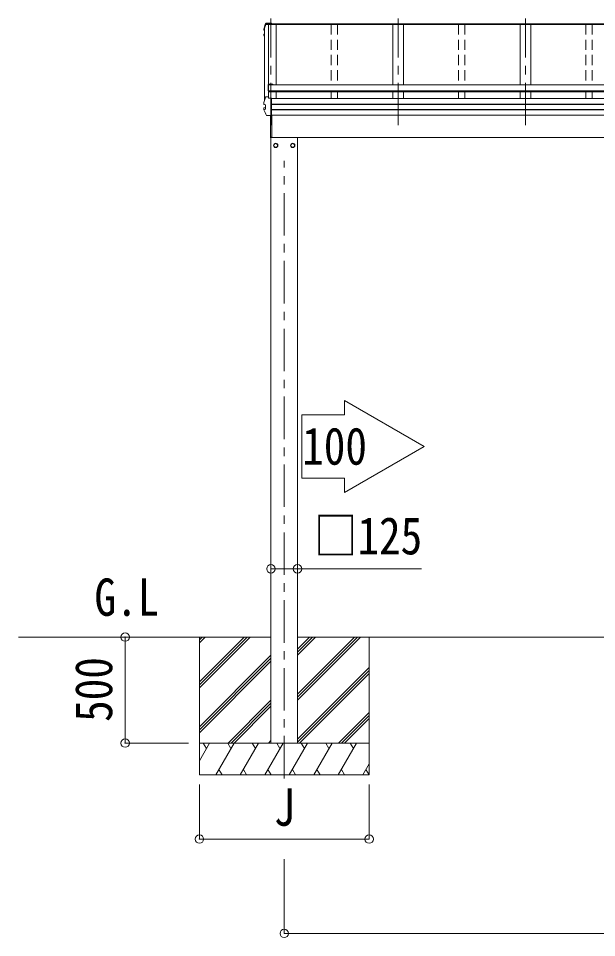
# Model space of a CAD drawing. Units: millimetres, scale not verified. Extents: x -11243 to 60313, y -7760 to 7760.
# Drawn here: x -6047 to -3322, y -3914 to 420 of the extents above; entities that cross this region are included whole.
import ezdxf
from ezdxf.enums import TextEntityAlignment as Align

# ---------------------------------------------------------------- set-up
doc = ezdxf.new("R2010")
doc.units = ezdxf.units.MM
doc.header["$LTSCALE"] = 40
doc.header["$PDMODE"] = 32
doc.header["$PDSIZE"] = 40
doc.linetypes.add('CHAIN1', pattern=[8, 5, -1, 1, -1])
doc.linetypes.add('DASHED1', pattern=[1.8, 1.2, -0.6])
doc.layers.add('0-3_ELV2', color=7, linetype='Continuous', lineweight=9)
doc.layers.add('0-6_OTH_LINE', color=7, linetype='Continuous', lineweight=9)
doc.styles.add('ＭＳ ゴシック', font='')
doc.styles.get('ＭＳ ゴシック').set_extended_font_data('MS Gothic')

msp = doc.modelspace()

# ---------------------------------------------------------------- linework, layer by layer
at = {"layer": '0-3_ELV2', "color": 4}
for p, q in [((-4882.48, 395.58), (-4882.36, 395.88)), ((-4882.36, 395.88), (-4882.18, 396.14)), ((-4882.18, 396.14), (-4881.96, 396.37)), ((-4881.96, 396.37), (-4881.71, 396.55)), ((-4881.71, 396.55), (-4881.43, 396.68)), ((-4881.43, 396.68), (-4881.17, 396.76)), ((-4881.17, 396.76), (-4880.93, 396.8)), ((-4832.61, 391.6), (-4881.05, 391.6)), ((-4880.93, 396.8), (-4880.7, 396.82)), ((-4880.7, 396.82), (-4880.45, 396.84)), ((-4880.45, 396.84), (-4880.16, 396.85)), ((-4880.16, 396.85), (-4879.85, 396.86)), ((-4879.85, 396.86), (-4879.54, 396.86)), ((-4879.62, 396.86), (-4879.62, 396.86)), ((-4879.62, 396.85), (-4879.62, 396.86)), ((-4879.62, 396.86), (-4854.61, 396.86)), ((-4854.61, 394.33), (-4868.81, 394.33)), ((-4868.59, 391.75), (-4868.59, 392.09)), ((-4868.51, 391.6), (-4868.51, 48.26)), ((-4857.61, 391.84), (-4868.44, 391.84)), ((-4867.91, 391.6), (-4867.91, 44.31)), ((-4857.61, 392.83), (-4857.61, 391.83)), ((-4854.61, 392.83), (-4857.61, 392.83)), ((542.39, 392.5), (-4857.61, 392.5)), ((542.39, 391.61), (-4857.61, 391.61)), ((-4854.61, 392.5), (-4854.61, 396.86)), ((539.39, 394.78), (-4854.61, 394.78)), ((-4832.61, 391.68), (-4832.61, 107.42)), ((-4282.61, 391.68), (-4282.61, 107.42)), ((-4232.61, 391.68), (-4232.61, 107.42)), ((-3682.56, 391.68), (-3682.56, 107.42)), ((-3632.56, 391.68), (-3632.56, 107.42)), ((-4889.89, 369.29), (-4889.93, 369.03)), ((-4889.93, 369.03), (-4889.93, 368.98)), ((-4889.93, 364.93), (-4889.93, 368.98)), ((-4888.88, 363.65), (-4887.61, 363.41)), ((-4887.61, 364.93), (-4888.38, 365.08)), ((-4887.61, 365.28), (-4888.3, 365.42)), ((-4887.61, 368.23), (-4887.61, 31.45)), ((-4890.03, 339.89), (-4890.03, 343.96)), ((-4888.53, 335.93), (-4889.94, 339.42)), ((-4887.61, 341.43), (-4888.98, 341.17)), ((-4887.61, 333.69), (-4888.53, 335.93)), ((-4887.61, 345.52), (-4888.45, 345.42)), ((-4888.45, 345.42), (-4888.45, 345.42)), ((-4887.61, 339.91), (-4888.45, 339.74)), ((-4869.71, 107.45), (-4869.71, 77.99)), ((-4847.71, 109.45), (-4867.71, 109.45)), ((-4847.71, 107.92), (-4867.71, 107.92)), ((-4867.71, 73.4), (-4867.71, 107.92)), ((552.49, 107.29), (-4867.71, 107.29)), ((-4847.71, 109.45), (-4847.71, 107.29)), ((-4880.86, 50.58), (-4868.81, 50.58)), ((-4867.71, 77.99), (-4869.71, 77.99)), ((-4868.59, 49.09), (-4868.81, 50.58)), ((-4868.81, 43.95), (-4868.81, 50.58)), ((-4854.61, 43.95), (-4868.81, 43.95)), ((-4868.59, 49.09), (-4868.59, 48.74)), ((-4867.86, 43.95), (-4868.59, 48.74)), ((-4868.44, 43.95), (-4868.44, 47.63)), ((-4867.88, 43.95), (-4868.44, 47.63)), ((552.49, 78.26), (-4867.71, 78.26)), ((552.49, 76.51), (-4867.71, 76.51)), ((552.49, 73.4), (-4867.71, 73.4)), ((-4854.61, -38.46), (-4854.61, 43.95)), ((-4832.61, 75.44), (-4832.61, 41.78)), ((-4282.61, 73.4), (-4282.61, 41.78)), ((-4232.61, 73.4), (-4232.61, 41.78)), ((-3682.56, 73.4), (-3682.56, 41.78)), ((-3632.56, 73.4), (-3632.56, 41.78)), ((-4889.89, 22.58), (-4889.93, 22.32)), ((-4889.93, 22.32), (-4889.93, 22.27)), ((-4889.93, 14.88), (-4889.93, 22.27)), ((-4889.93, 14.93), (-4889.89, 15.19)), ((-4889.93, 14.84), (-4889.93, 14.93)), ((-4889.86, 14.46), (-4889.91, 14.84)), ((-4889.68, 14.11), (-4889.86, 14.46)), ((-4889.42, 13.84), (-4889.68, 14.11)), ((-4889.14, 13.67), (-4889.42, 13.84)), ((-4888.91, 13.57), (-4889.14, 13.67)), ((-4889.1, 14.76), (-4889.05, 15.08)), ((-4889.09, 14.43), (-4889.1, 14.76)), ((-4889.02, 14.12), (-4889.09, 14.43)), ((-4888.9, 13.85), (-4889.02, 14.12)), ((-4888.66, 13.5), (-4888.91, 13.57)), ((-4888.73, 13.63), (-4888.9, 13.85)), ((-4888.53, 13.48), (-4888.73, 13.63)), ((-4888.38, 13.42), (-4888.66, 13.5)), ((-4888.3, 13.41), (-4888.53, 13.48)), ((-4882.05, 12.64), (-4888.3, 13.41)), ((-4888.3, 13.41), (-4888.3, 13.41)), ((-4882.63, 12.62), (-4882.66, 12.71)), ((-4882.61, 12.5), (-4882.63, 12.62)), ((-4882.61, 12.5), (-4882.61, -6.71)), ((-4882.05, 12.64), (-4882.04, 12.64)), ((-4882.04, 12.64), (-4881.96, 12.61)), ((-4881.96, 12.61), (-4881.89, 12.56)), ((-4881.89, 12.56), (-4881.83, 12.48)), ((-4881.83, 12.48), (-4881.78, 12.39)), ((-4881.78, 12.39), (-4881.75, 12.28)), ((-4881.75, 12.28), (-4881.74, 12.16)), ((539.39, 41.78), (-4854.61, 41.78)), ((539.39, 15.25), (-4854.61, 15.25)), ((539.39, 14.36), (-4854.61, 14.36)), ((-4890.03, -10.16), (-4890.03, -2.77)), ((-4890.03, -10.32), (-4890.03, -10.14)), ((-4890, -10.5), (-4890.03, -10.32)), ((-4889.92, -10.66), (-4890, -10.5)), ((-4889.94, -10.64), (-4887.08, -17.46)), ((-4889.25, -10.17), (-4889.2, -9.81)), ((-4889.22, -10.53), (-4889.25, -10.17)), ((-4889.13, -10.85), (-4889.22, -10.53)), ((-4889.2, -9.81), (-4889.09, -9.48)), ((-4889.09, -9.48), (-4888.92, -9.2)), ((-4888.98, -1.49), (-4883.02, -0.34)), ((-4888.92, -9.2), (-4888.7, -8.99)), ((-4888.7, -8.99), (-4888.45, -8.88)), ((-4888.45, -8.87), (-4882.04, -7.18)), ((-4888.45, -8.87), (-4888.45, -8.88)), ((-4887.08, -17.46), (-4884.14, -24.19)), ((-4884.14, -24.19), (-4881.1, -30.84)), ((-4882.04, -7.18), (-4881.96, -7.14)), ((-4882.04, -7.18), (-4882.04, -7.18)), ((-4881.96, -7.14), (-4881.89, -7.08)), ((-4881.89, -7.08), (-4881.83, -7)), ((-4881.83, -7), (-4881.78, -6.89)), ((-4881.78, -6.89), (-4881.75, -6.78)), ((-4881.75, -6.78), (-4881.74, -6.66)), ((-4881.1, -30.84), (-4877.97, -37.4)), ((-4877.81, -37.69), (-4877.99, -37.35)), ((-4877.55, -37.96), (-4877.81, -37.69)), ((-4877.24, -38.18), (-4877.55, -37.96)), ((-4876.91, -38.32), (-4877.24, -38.18)), ((-4876.6, -38.4), (-4876.91, -38.32)), ((-4876.32, -38.43), (-4876.6, -38.4)), ((-4876.01, -38.45), (-4876.32, -38.43)), ((-4875.66, -38.46), (-4876.01, -38.45)), ((-4875.28, -38.46), (-4875.66, -38.46)), ((-4854.61, -38.46), (-4875.26, -38.46)), ((-4859.61, -142.65), (-4859.61, -38.46)), ((-4859.11, -143.05), (-4859.11, -38.46)), ((539.39, -8.86), (-4854.61, -8.86)), ((539.39, -10.79), (-4854.61, -10.79)), ((539.39, -35.82), (-4854.61, -35.82)), ((-4852.61, -35.82), (-4852.61, -140.65)), ((-4859.11, -143.05), (-4859.12, -143.12)), ((-4859.12, -143.12), (-4859.12, -143.15)), ((-4859.12, -143.15), (-4859.12, -143.15)), ((-4859.12, -143.15), (-4859.11, -143.15)), ((-4859.11, -143.05), (-4859.11, -143.05)), ((-4859.11, -143.15), (-4857.61, -143.15)), ((-4857.61, -143.15), (-4857.61, -140.65)), ((-4857.61, -140.65), (-4852.61, -140.65)), ((423.09, -142.05), (-4857.61, -142.05)), ((-4856.61, -142.05), (-4856.61, -2997.05)), ((-4834.11, -169.24), (-4842.61, -174.15)), ((-4825.61, -174.15), (-4834.11, -169.24)), ((-4762.61, -174.15), (-4754.11, -169.24)), ((-4754.11, -169.24), (-4745.61, -174.15)), ((-4731.61, -2997.05), (-4731.61, -142.05)), ((-4842.61, -174.15), (-4842.61, -183.96)), ((-4842.61, -183.96), (-4834.11, -188.87)), ((-4834.11, -188.87), (-4825.61, -183.96)), ((-4825.52, -178.8), (-4825.62, -178.8)), ((-4825.52, -179.3), (-4825.62, -179.3)), ((-4825.61, -183.96), (-4825.61, -174.15)), ((-4762.71, -178.8), (-4762.61, -178.8)), ((-4762.71, -179.3), (-4762.61, -179.3)), ((-4762.61, -183.96), (-4762.61, -174.15)), ((-4754.11, -188.87), (-4762.61, -183.96)), ((-4745.61, -183.96), (-4754.11, -188.87)), ((-4745.61, -174.15), (-4745.61, -183.96))]:
    msp.add_line(p, q, dxfattribs=at)
at = {"layer": '0-3_ELV2', "color": 5, "linetype": 'CHAIN1'}
for p, q in [((-4857.56, -84.05), (-4857.56, 420.12)), ((-4257.61, -84.05), (-4257.61, 420.12)), ((-3657.61, -84.05), (-3657.61, 420.12)), ((-4794.11, -3163.58), (-4794.11, -251.49))]:
    msp.add_line(p, q, dxfattribs=at)
at = {"layer": '0-3_ELV2', "color": 4, "linetype": 'DASHED1'}
for p, q in [((-4572.61, 391.68), (-4572.61, 107.29)), ((-4542.61, 391.68), (-4542.61, 107.29)), ((-3972.61, 391.68), (-3972.61, 107.29)), ((-3942.61, 391.68), (-3942.61, 107.29)), ((-3372.61, 391.68), (-3372.61, 107.29)), ((-3342.61, 391.68), (-3342.61, 107.29)), ((-4572.61, 73.4), (-4572.61, 41.78)), ((-4542.61, 73.4), (-4542.61, 41.78)), ((-3972.61, 73.4), (-3972.61, 41.78)), ((-3942.61, 73.4), (-3942.61, 41.78)), ((-3372.61, 73.4), (-3372.61, 41.78)), ((-3342.61, 73.4), (-3342.61, 41.78))]:
    msp.add_line(p, q, dxfattribs=at)
at = {"layer": '0-3_ELV2', "color": 6}
for p, q in [((-4731.61, -2175.21), (-4856.61, -2175.21)), ((-4731.61, -2175.21), (-4147.09, -2175.21)), ((-5544.11, -2497.05), (-5245.11, -2497.05)), ((-5544.11, -2997.05), (-5245.11, -2997.05)), ((-5194.11, -3449.73), (-5194.11, -3191.59)), ((-4794.11, -3894.35), (-4794.11, -3544.35)), ((-4794.11, -3894.35), (478.89, -3894.35))]:
    msp.add_line(p, q, dxfattribs=at)
at = {"layer": '0-3_ELV2'}
for p, q in [((-4856.61, -2497.05), (-6047.06, -2497.05)), ((-5194.11, -2510.29), (-5180.87, -2497.05)), ((-5194.11, -2524.44), (-5166.73, -2497.05)), ((-5194.11, -2736.57), (-4954.6, -2497.05)), ((-5194.11, -2722.42), (-4968.74, -2497.05)), ((-5194.11, -2708.28), (-4982.88, -2497.05)), ((-5194.11, -2497.05), (-5194.11, -3147.05)), ((-4731.61, -2554.15), (-4674.52, -2497.05)), ((-4731.61, -2568.29), (-4660.37, -2497.05)), ((-4731.61, -2582.44), (-4646.23, -2497.05)), ((-4731.61, -2780.42), (-4448.24, -2497.05)), ((-4731.61, -2766.28), (-4462.38, -2497.05)), ((-4731.61, -2794.57), (-4434.1, -2497.05)), ((416.39, -2497.05), (-4731.61, -2497.05)), ((-4394.11, -2497.05), (-4394.11, -3147.05)), ((-5194.11, -2920.41), (-4856.61, -2582.92)), ((-5194.11, -2934.56), (-4856.61, -2597.06)), ((-5194.11, -2948.7), (-4856.61, -2611.2)), ((-4731.61, -2978.41), (-4394.11, -2640.92)), ((-4731.61, -2992.56), (-4394.11, -2655.06)), ((-4721.97, -2997.05), (-4394.11, -2669.2)), ((-5058.62, -2997.05), (-4856.61, -2795.05)), ((-5044.48, -2997.05), (-4856.61, -2809.19)), ((-5030.34, -2997.05), (-4856.61, -2823.33)), ((-4538.12, -2997.05), (-4394.11, -2853.05)), ((-4523.98, -2997.05), (-4394.11, -2867.19)), ((-4509.84, -2997.05), (-4394.11, -2881.33)), ((-4868.21, -2997.05), (-4856.61, -2985.46)), ((-5194.11, -3080.89), (-5145.71, -2997.05)), ((-4394.11, -2997.05), (-5194.11, -2997.05)), ((-5160.72, -3023.04), (-5175.72, -2997.05)), ((-5116.85, -3147.05), (-5030.24, -2997.05)), ((-5045.25, -3023.04), (-5060.25, -2997.05)), ((-5001.38, -3147.05), (-4914.77, -2997.05)), ((-4929.78, -3023.04), (-4944.78, -2997.05)), ((-4885.91, -3147.05), (-4799.3, -2997.05)), ((-4814.31, -3023.04), (-4829.31, -2997.05)), ((-4770.44, -3147.05), (-4683.83, -2997.05)), ((-4698.84, -3023.04), (-4713.84, -2997.05)), ((-4654.97, -3147.05), (-4568.36, -2997.05)), ((-4598.36, -2997.05), (-4583.36, -3023.04)), ((-4539.5, -3147.05), (-4452.89, -2997.05)), ((-4467.89, -3023.04), (-4482.9, -2997.05)), ((-4424.03, -3147.05), (-4394.11, -3095.24)), ((-5194.11, -3147.05), (-4394.11, -3147.05)), ((-5101.85, -3121.07), (-5086.85, -3147.05)), ((-4986.38, -3121.07), (-4971.38, -3147.05)), ((-4870.91, -3121.07), (-4855.91, -3147.05)), ((-4755.44, -3121.07), (-4740.44, -3147.05)), ((-4639.97, -3121.08), (-4624.97, -3147.05)), ((-4524.5, -3121.07), (-4509.5, -3147.05)), ((-4409.03, -3121.07), (-4394.11, -3146.91))]:
    msp.add_line(p, q, dxfattribs=at)
at = {"layer": '0-3_ELV2', "color": 4}
for points in [[(-4889.89, 369.29), (-4887.57, 378.14), (-4885.11, 386.91), (-4882.48, 395.57)], [(-4880.86, 393.24), (-4868.81, 393.24), (-4868.59, 391.75), (-4881.01, 391.75)], [(-4868.81, 393.24), (-4868.81, 394.33), (-4868.44, 391.84)]]:
    msp.add_lwpolyline(points, dxfattribs=at)
at = {"layer": '0-3_ELV2', "color": 6}
msp.add_lwpolyline([(-5194.11, -3449.73), (-4394.11, -3449.73), (-4394.11, -3191.59)], dxfattribs=at)
at = {"layer": '0-3_ELV2', "color": 4}
for centre, radius in [((-4834.11, -179.05), 10), ((-4834.11, -179.05), 8.5), ((-4754.11, -179.05), 10), ((-4754.11, -179.05), 8.5)]:
    msp.add_circle(centre, radius, dxfattribs=at)
for centre, radius, start, end in [((-4404.61, 245.58), 499.82, 162.96047, 166.14879), ((-4404.6, 245.58), 498.32, 162.94349, 166.12469), ((-4880.86, 391.54), 1.7, 89.95676, 162.90929), ((-4888.63, 364.93), 1.3, 166.2046, 259.10358), ((-4888.73, 343.96), 1.3, 100.9005, 179.9623), ((-4888.73, 339.89), 1.3, 100.8868, 201.66215), ((-4425.29, 524.46), 498.64, 201.74241, 202.00165), ((-4425.29, 524.81), 498.64, 201.78246, 202.00165), ((-4867.71, 107.45), 2, 90, 180), ((-4404.61, -97.08), 499.82, 162.96047, 166.14879), ((-4880.86, 48.88), 1.7, 89.95676, 162.90929), ((-4883.11, 0.15), 0.499, 280.91518, 359.94761), ((-4888.73, -2.77), 1.3, 100.9005, 179.9623), ((-4846.97, -127.99), 12.15, 179.0404, 180.9596), ((-4859.11, -142.65), 0.5, 180, 269.5), ((-4834.11, -179.05), 8.6, 111.25399, 128.74601), ((-4834.11, -179.05), 8.6, 51.25399, 68.74601), ((-4754.11, -179.05), 8.6, 111.25399, 128.74601), ((-4754.11, -179.05), 8.6, 51.25399, 68.74601), ((-4834.11, -179.05), 8.6, 171.25399, 188.74601), ((-4834.11, -179.05), 8.6, 231.25399, 248.74601), ((-4834.11, -179.05), 8.6, 291.25399, 308.74601), ((-4834.11, -179.05), 8.6, 1.66581, 8.74601), ((-4834.11, -179.05), 8.6, 351.25399, 358.33419), ((-4754.11, -179.05), 8.6, 171.25399, 178.33419), ((-4754.11, -179.05), 8.6, 181.66581, 188.74601), ((-4754.11, -179.05), 8.6, 231.25399, 248.74601), ((-4754.11, -179.05), 8.6, 291.25399, 308.74601), ((-4754.11, -179.05), 8.6, 351.25399, 8.74601)]:
    msp.add_arc(centre, radius, start, end, dxfattribs=at)
at = {"layer": '0-3_ELV2', "color": 6}
for p in [(-4856.61, -2175.21), (-4731.61, -2175.21), (-5544.11, -2497.05), (-5544.11, -2997.05), (-5194.11, -3449.73), (-4394.11, -3449.73), (-4794.11, -3894.35)]:
    msp.add_point(p, dxfattribs=at)
at = {"layer": '0-6_OTH_LINE'}
for p, q in [((-4510.45, -1381.42), (-4510.45, -1448.62)), ((-4510.45, -1748.22), (-4710.85, -1748.22)), ((-4510.45, -1748.22), (-4510.45, -1815.42))]:
    msp.add_line(p, q, dxfattribs=at)
at = {"layer": '0-6_OTH_LINE', "color": 6}
msp.add_line((-5544.11, -2997.05), (-5544.11, -2497.05), dxfattribs=at)
at = {"layer": '0-6_OTH_LINE'}
for points in [[(-4510.45, -1815.42), (-4134.59, -1598.42), (-4510.45, -1381.42)], [(-4510.45, -1448.62), (-4710.85, -1448.62), (-4710.85, -1748.22)]]:
    msp.add_lwpolyline(points, dxfattribs=at)

# ---------------------------------------------------------------- texts
at = {"layer": '0-3_ELV2', "style": 'ＭＳ ゴシック', "width": 0.85}
for s, p in [('□125', (-4653.32, -2160.25)), ('G.L', (-5688.66, -2449.77)), ('J', (-4844.11, -3439.73))]:
    msp.add_text(s, height=176, dxfattribs=at).set_placement(p, align=Align.BOTTOM_LEFT)
msp.add_text('500', height=176, rotation=90, dxfattribs=at).set_placement((-5552.11, -2897.05), align=Align.BOTTOM_LEFT)
at = {"layer": '0-6_OTH_LINE', "style": 'ＭＳ ゴシック', "width": 0.85}
msp.add_text('100', height=176, dxfattribs=at).set_placement((-4709.62, -1737.18), align=Align.BOTTOM_LEFT)

doc.saveas('drawing.dxf')
